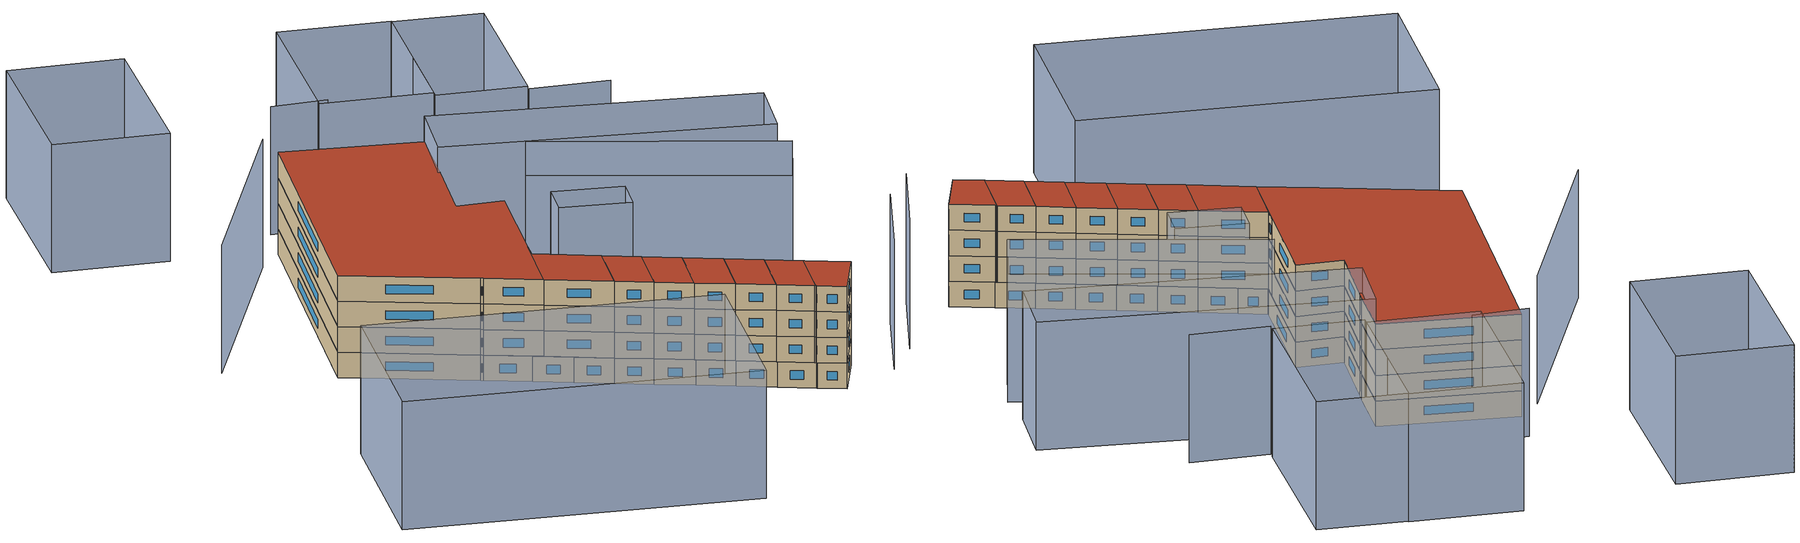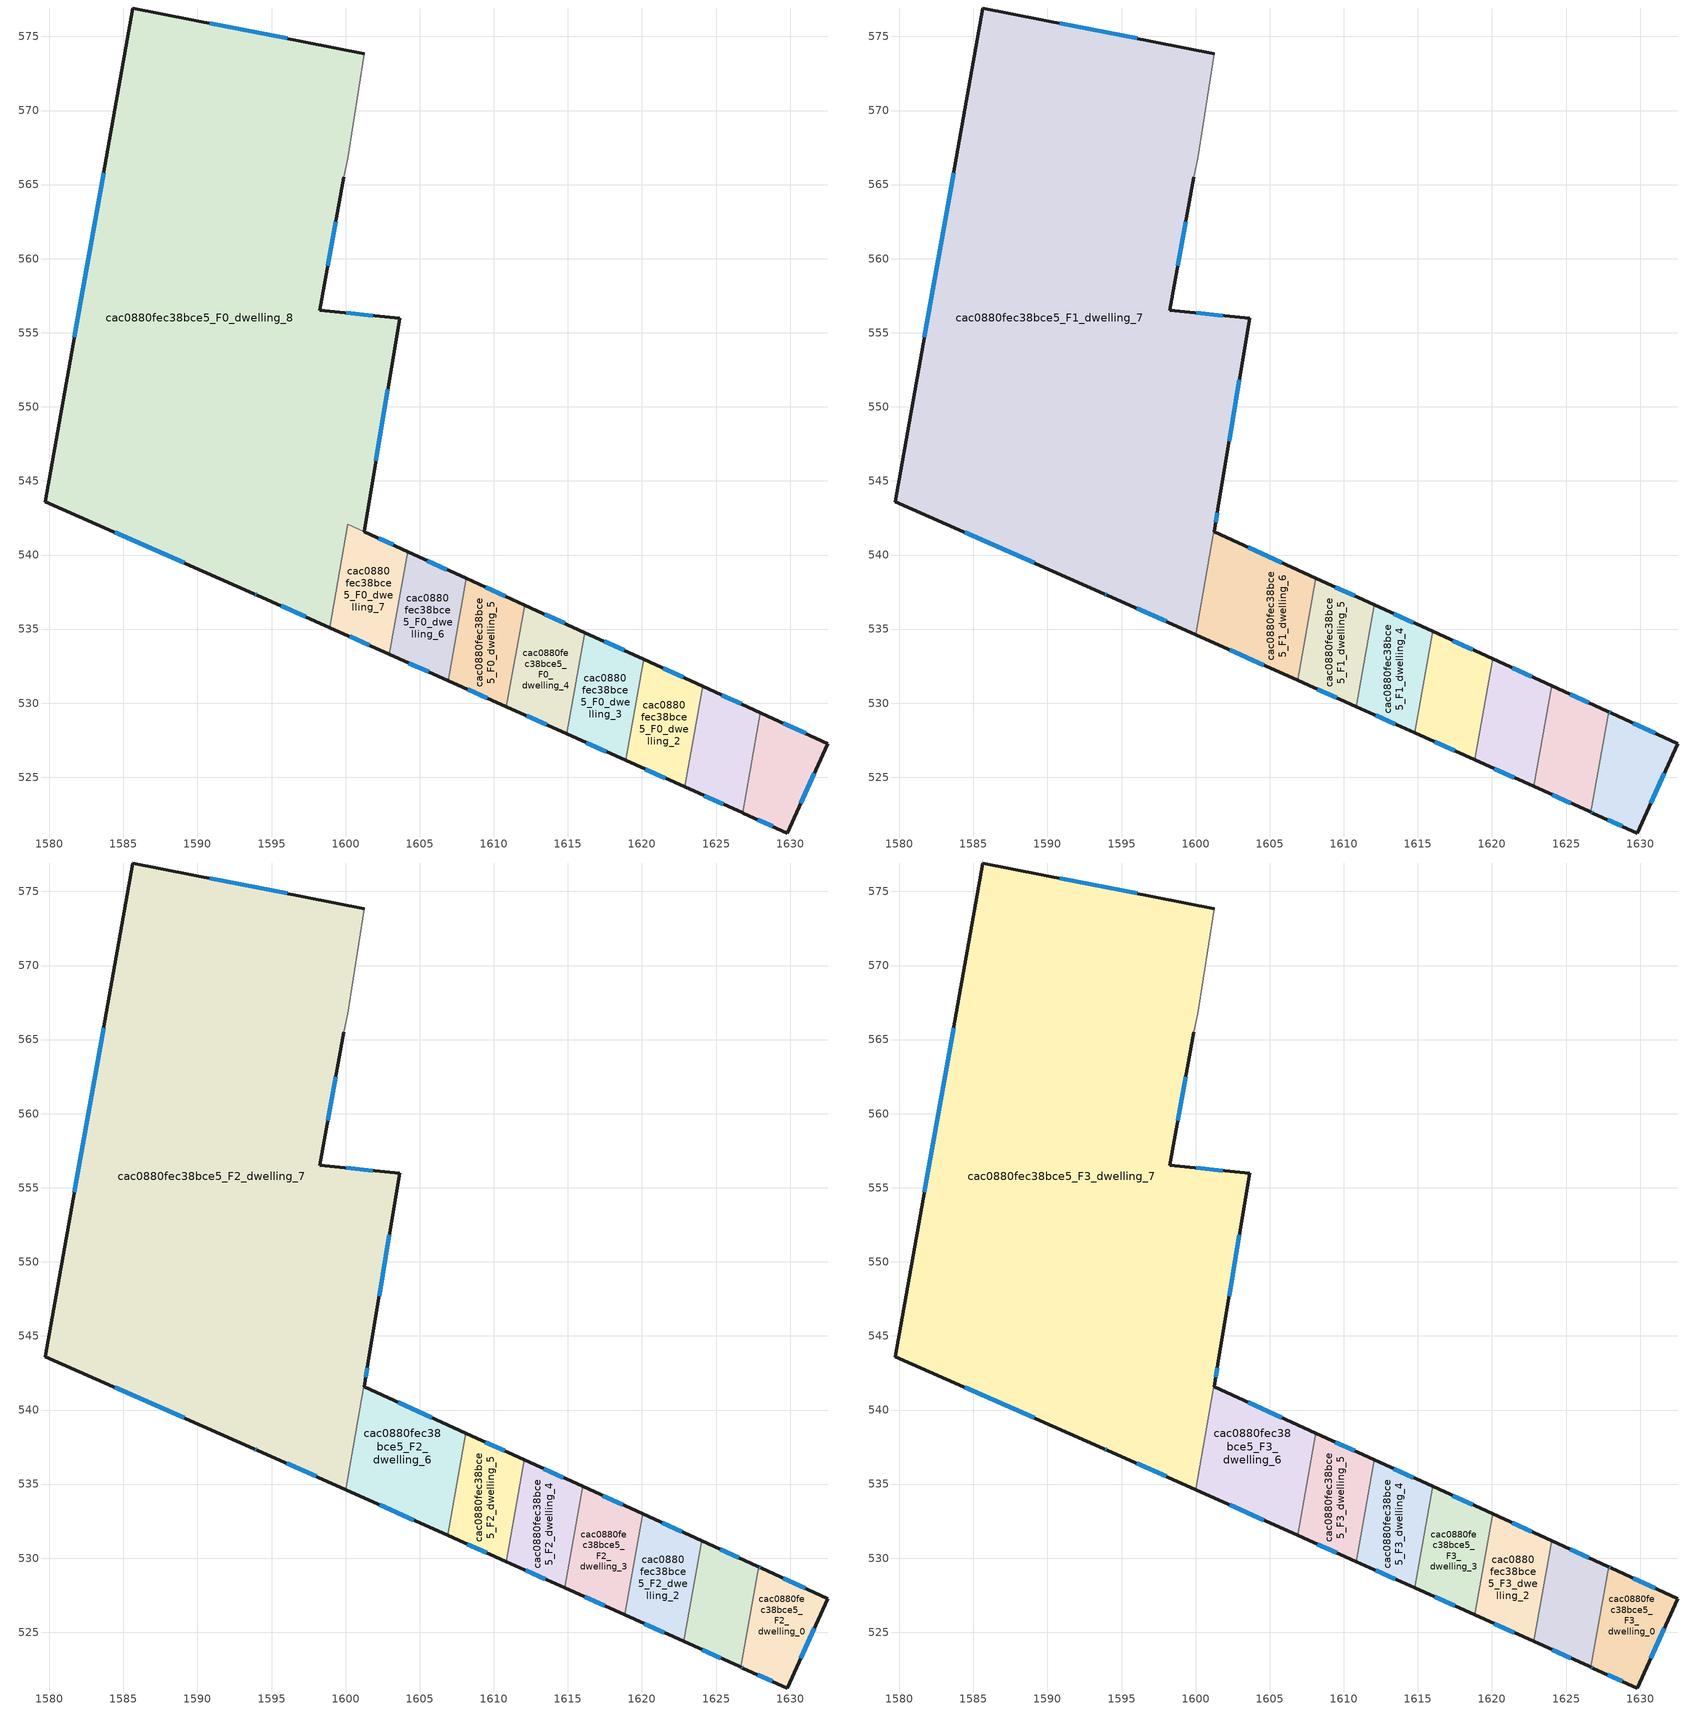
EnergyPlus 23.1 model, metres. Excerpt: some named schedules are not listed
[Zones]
cac0880fec38bce5_F0_dwelling_0
 floor ground (EU_floor_Construction): 1632.55,527.28 1629.8,521.24 1626.85,522.57 1626.8,522.59 1628,529.36 1628.05,529.33 z0
 wall outside (EU_wall_Construction): 1626.8,522.59 1626.85,522.57 1629.8,521.24 1632.55,527.28 1628.05,529.33 1628,529.36 z0:3
 wall to cac0880fec38bce5_F0_dwelling_1 (EU_wall_Construction): 1628,529.36 1626.8,522.59 z0:3
 window (EU_Window_Construction): 1631.05,527.96 1629.55,528.65 / 1630.72,523.25 1631.63,525.26 / 1627.83,522.13 1628.82,521.68 z1:2
cac0880fec38bce5_F0_dwelling_1
 floor ground (EU_floor_Construction): 1628,529.36 1626.8,522.59 1622.9,524.35 1624.1,531.14 z0
 wall outside (EU_wall_Construction): 1628,529.36 1624.1,531.14 / 1622.9,524.35 1626.8,522.59 z0:3
 wall to cac0880fec38bce5_F0_dwelling_2 (EU_wall_Construction): 1624.1,531.14 1622.9,524.35 z0:3
 window (EU_Window_Construction): 1626.7,529.95 1625.4,530.54 / 1624.2,523.77 1625.5,523.18 z1:2
cac0880fec38bce5_F0_dwelling_2
 floor ground (EU_floor_Construction): 1624.1,531.14 1622.9,524.35 1618.91,526.14 1620.11,532.96 z0
 wall outside (EU_wall_Construction): 1624.1,531.14 1620.11,532.96 / 1618.91,526.14 1622.9,524.35 z0:3
 wall to cac0880fec38bce5_F0_dwelling_3 (EU_wall_Construction): 1620.11,532.96 1618.91,526.14 z0:3
 window (EU_Window_Construction): 1622.77,531.74 1621.44,532.35 / 1620.24,525.55 1621.57,524.95 z1:2
cac0880fec38bce5_F0_dwelling_3
 floor ground (EU_floor_Construction): 1620.11,532.96 1618.91,526.14 1614.93,527.92 1616.15,534.77 z0
 wall outside (EU_wall_Construction): 1620.11,532.96 1616.15,534.77 / 1614.93,527.92 1618.91,526.14 z0:3
 wall to cac0880fec38bce5_F0_dwelling_4 (EU_wall_Construction): 1616.15,534.77 1614.93,527.92 z0:3
 window (EU_Window_Construction): 1618.79,533.56 1617.47,534.16 / 1616.26,527.33 1617.58,526.74 z1:2
cac0880fec38bce5_F0_dwelling_4
 floor ground (EU_floor_Construction): 1616.15,534.77 1614.93,527.92 1610.86,529.75 1612.08,536.62 z0
 wall outside (EU_wall_Construction): 1616.15,534.77 1612.08,536.62 / 1610.86,529.75 1614.93,527.92 z0:3
 wall to cac0880fec38bce5_F0_dwelling_5 (EU_wall_Construction): 1612.08,536.62 1610.86,529.75 z0:3
 window (EU_Window_Construction): 1614.79,535.39 1613.44,536.01 / 1612.22,529.14 1613.58,528.53 z1:2
cac0880fec38bce5_F0_dwelling_5
 floor ground (EU_floor_Construction): 1612.08,536.62 1610.86,529.75 1606.93,531.51 1608.16,538.42 z0
 wall outside (EU_wall_Construction): 1612.08,536.62 1608.16,538.42 / 1606.93,531.51 1610.86,529.75 z0:3
 wall to cac0880fec38bce5_F0_dwelling_6 (EU_wall_Construction): 1608.16,538.42 1606.93,531.51 z0:3
 window (EU_Window_Construction): 1610.77,537.22 1609.46,537.82 / 1608.24,530.93 1609.55,530.34 z1:2
cac0880fec38bce5_F0_dwelling_6
 floor ground (EU_floor_Construction): 1608.16,538.42 1606.93,531.51 1602.95,533.3 1604.18,540.23 z0
 wall outside (EU_wall_Construction): 1608.16,538.42 1604.18,540.23 / 1602.95,533.3 1606.93,531.51 z0:3
 wall to cac0880fec38bce5_F0_dwelling_7 (EU_wall_Construction): 1604.18,540.23 1602.95,533.3 z0:3
 window (EU_Window_Construction): 1606.83,539.02 1605.51,539.63 / 1604.28,532.71 1605.61,532.11 z1:2
cac0880fec38bce5_F0_dwelling_7
 floor ground (EU_floor_Construction): 1604.18,540.23 1602.95,533.3 1598.93,535.11 1600.16,542.06 z0
 wall outside (EU_wall_Construction): 1598.93,535.11 1602.95,533.3 / 1604.18,540.23 1601.25,541.57 z0:3
 wall to cac0880fec38bce5_F0_dwelling_8 (EU_wall_Construction): 1600.16,542.06 1598.93,535.11 / 1601.25,541.57 1600.16,542.07 z0:3
 window (EU_Window_Construction): 1600.27,534.51 1601.61,533.9 / 1603.2,540.68 1602.23,541.12 z1:2
cac0880fec38bce5_F0_dwelling_8
 floor ground (EU_floor_Construction): 1601.27,573.84 1600.13,566.75 1599.89,565.5 1598.26,556.52 1603.64,555.98 1601.25,541.57 1600.16,542.07 1598.93,535.11 1594.04,537.3 1593.81,537.4 1579.72,543.6 1585.63,576.92 z0
 wall outside (EU_wall_Construction): 1601.27,573.84 1585.63,576.92 1579.72,543.6 1593.81,537.4 1594.04,537.3 1598.93,535.11 / 1601.25,541.57 1603.64,555.98 1598.26,556.52 1599.89,565.5 z0:3
 wall adiabatic (EU_wall_Construction): 1599.89,565.5 1600.13,566.75 1601.27,573.84 z0:3
 window (EU_Window_Construction): 1595.67,536.57 1597.3,535.84 / 1593.89,537.36 1593.96,537.33 / 1584.42,541.53 1589.11,539.46 / 1583.66,565.81 1581.69,554.7 / 1596.06,574.86 1590.84,575.89 / 1598.8,559.51 1599.35,562.51 / 1601.85,556.16 1600.05,556.34 / 1602.05,546.37 1602.84,551.18 z1:2
cac0880fec38bce5_F1_dwelling_0
 floor to cac0880fec38bce5_F0_dwelling_0 (EU_floor_Construction): 1632.55,527.28 1629.8,521.24 1626.85,522.57 1626.8,522.59 1628,529.35 1628.01,529.35 1628.05,529.33 z3
 floor to cac0880fec38bce5_F0_dwelling_1 (EU_floor_Construction): 1627.98,529.36 1628,529.35 1626.8,522.59 1626.74,522.62 1626.68,522.65 1627.88,529.41 z3
 wall outside (EU_wall_Construction): 1626.68,522.65 1626.82,522.58 1629.8,521.24 1632.55,527.28 1628.02,529.35 1627.88,529.41 z3:6
 wall to cac0880fec38bce5_F1_dwelling_1 (EU_wall_Construction): 1627.88,529.41 1626.68,522.65 z3:6
 window (EU_Window_Construction): 1631.04,527.97 1629.53,528.66 / 1630.72,523.25 1631.63,525.26 / 1627.81,522.14 1628.81,521.69 / 1626.72,522.63 1626.77,522.61 / 1627.97,529.37 1627.92,529.39 z4:5
cac0880fec38bce5_F1_dwelling_1
 floor to cac0880fec38bce5_F0_dwelling_1 (EU_floor_Construction): 1627.88,529.41 1626.68,522.65 1626.63,522.67 1622.9,524.35 1624.1,531.14 z3
 floor to cac0880fec38bce5_F0_dwelling_2 (EU_floor_Construction): 1624.1,531.14 1622.9,524.35 1622.83,524.38 1624.02,531.17 z3
 wall outside (EU_wall_Construction): 1627.88,529.41 1627.78,529.46 1624.02,531.17 / 1622.82,524.39 1626.58,522.69 1626.68,522.65 z3:6
 wall to cac0880fec38bce5_F1_dwelling_2 (EU_wall_Construction): 1624.02,531.17 1622.82,524.39 z3:6
 window (EU_Window_Construction): 1626.53,530.03 1625.28,530.6 / 1624.07,523.82 1625.33,523.26 z4:5
cac0880fec38bce5_F1_dwelling_2
 floor to cac0880fec38bce5_F0_dwelling_2 (EU_floor_Construction): 1624.02,531.17 1622.82,524.39 1618.91,526.14 1620.11,532.96 z3
 floor to cac0880fec38bce5_F0_dwelling_3 (EU_floor_Construction): 1620.11,532.96 1618.91,526.14 1618.84,526.17 1620.05,532.99 z3
 wall outside (EU_wall_Construction): 1624.02,531.17 1620.05,532.99 / 1618.84,526.17 1622.82,524.39 z3:6
 wall to cac0880fec38bce5_F1_dwelling_3 (EU_wall_Construction): 1620.05,532.99 1618.84,526.17 z3:6
 window (EU_Window_Construction): 1622.7,531.78 1621.37,532.38 / 1620.17,525.58 1621.49,524.98 z4:5
cac0880fec38bce5_F1_dwelling_3
 floor to cac0880fec38bce5_F0_dwelling_3 (EU_floor_Construction): 1620.05,532.99 1618.84,526.17 1614.93,527.92 1616.15,534.77 z3
 floor to cac0880fec38bce5_F0_dwelling_4 (EU_floor_Construction): 1616.15,534.77 1614.93,527.92 1614.78,528 1615.99,534.84 z3
 wall outside (EU_wall_Construction): 1620.05,532.99 1615.99,534.84 / 1614.78,528 1618.84,526.17 z3:6
 wall to cac0880fec38bce5_F1_dwelling_4 (EU_wall_Construction): 1615.99,534.84 1614.78,528 z3:6
 window (EU_Window_Construction): 1618.7,533.6 1617.34,534.22 / 1616.13,527.39 1617.48,526.78 z4:5
cac0880fec38bce5_F1_dwelling_4
 floor to cac0880fec38bce5_F0_dwelling_4 (EU_floor_Construction): 1615.99,534.84 1614.78,528 1610.86,529.75 1612.08,536.62 z3
 floor to cac0880fec38bce5_F0_dwelling_5 (EU_floor_Construction): 1612.08,536.62 1610.86,529.75 1610.84,529.76 1612.06,536.63 z3
 wall outside (EU_wall_Construction): 1615.99,534.84 1612.06,536.63 / 1610.84,529.76 1614.78,528 z3:6
 wall to cac0880fec38bce5_F1_dwelling_5 (EU_wall_Construction): 1612.06,536.63 1610.84,529.76 z3:6
 window (EU_Window_Construction): 1614.68,535.44 1613.37,536.04 / 1612.15,529.17 1613.46,528.58 z4:5
cac0880fec38bce5_F1_dwelling_5
 floor to cac0880fec38bce5_F0_dwelling_5 (EU_floor_Construction): 1612.06,536.63 1610.84,529.76 1606.93,531.51 1608.16,538.42 z3
 floor to cac0880fec38bce5_F0_dwelling_6 (EU_floor_Construction): 1608.16,538.42 1606.93,531.51 1606.89,531.53 1608.11,538.43 z3
 wall outside (EU_wall_Construction): 1612.06,536.63 1608.11,538.43 / 1606.89,531.53 1610.84,529.76 z3:6
 wall to cac0880fec38bce5_F1_dwelling_6 (EU_wall_Construction): 1608.11,538.43 1606.89,531.53 z3:6
 window (EU_Window_Construction): 1610.74,537.23 1609.43,537.83 / 1608.21,530.94 1609.52,530.35 z4:5
cac0880fec38bce5_F1_dwelling_6
 floor to cac0880fec38bce5_F0_dwelling_6 (EU_floor_Construction): 1608.11,538.43 1606.89,531.53 1602.95,533.3 1604.18,540.23 z3
 floor to cac0880fec38bce5_F0_dwelling_7 (EU_floor_Construction): 1604.18,540.23 1602.95,533.3 1600,534.63 1601.23,541.58 z3
 floor to cac0880fec38bce5_F0_dwelling_8 (EU_floor_Construction): 1601.57,543.48 1601.25,541.57 1601.23,541.58 z3
 wall outside (EU_wall_Construction): 1601.57,543.51 1601.25,541.57 / 1608.11,538.43 1601.25,541.57 / 1600,534.63 1606.89,531.53 z3:6
 wall to cac0880fec38bce5_F1_dwelling_7 (EU_wall_Construction): 1601.57,543.51 1600,534.63 z3:6
 window (EU_Window_Construction): 1601.47,542.86 1601.36,542.22 / 1605.83,539.48 1603.54,540.52 / 1602.29,533.6 1604.59,532.56 z4:5
cac0880fec38bce5_F1_dwelling_7
 floor to cac0880fec38bce5_F0_dwelling_7 (EU_floor_Construction): 1601.23,541.58 1600,534.63 1598.93,535.11 1600.16,542.07 z3
 floor to cac0880fec38bce5_F0_dwelling_8 (EU_floor_Construction): 1601.27,573.84 1600.13,566.75 1599.89,565.5 1598.26,556.52 1603.64,555.98 1601.57,543.48 1601.23,541.58 1600.16,542.07 1598.93,535.11 1594.04,537.3 1593.81,537.4 1579.72,543.6 1585.63,576.92 z3
 wall outside (EU_wall_Construction): 1601.27,573.84 1585.63,576.92 1579.72,543.6 1593.81,537.4 1594.04,537.3 1600,534.63 / 1601.57,543.51 1603.64,555.98 1598.26,556.52 1599.89,565.5 z3:6
 wall adiabatic (EU_wall_Construction): 1599.89,565.5 1600.13,566.75 1601.27,573.84 z3:6
 window (EU_Window_Construction): 1593.89,537.36 1593.96,537.33 / 1584.42,541.53 1589.11,539.46 / 1583.66,565.81 1581.69,554.7 / 1596.06,574.86 1590.84,575.89 / 1598.8,559.51 1599.35,562.51 / 1601.85,556.16 1600.05,556.34 / 1602.26,547.67 1602.95,551.82 / 1596.03,536.41 1598.01,535.52 z4:5
cac0880fec38bce5_F2_dwelling_0
 floor to cac0880fec38bce5_F1_dwelling_0 (EU_floor_Construction): 1632.55,527.28 1629.8,521.24 1626.82,522.58 1626.68,522.65 1627.88,529.41 1628.02,529.35 z6
 wall outside (EU_wall_Construction): 1626.68,522.65 1626.82,522.58 1629.8,521.24 1632.55,527.28 1628.02,529.35 1627.88,529.41 z6:9
 wall to cac0880fec38bce5_F2_dwelling_1 (EU_wall_Construction): 1627.88,529.41 1626.68,522.65 z6:9
 window (EU_Window_Construction): 1631.04,527.97 1629.53,528.66 / 1630.72,523.25 1631.63,525.26 / 1627.81,522.14 1628.81,521.69 / 1626.72,522.63 1626.77,522.61 / 1627.97,529.37 1627.92,529.39 z7:8
cac0880fec38bce5_F2_dwelling_1
 floor to cac0880fec38bce5_F1_dwelling_1 (EU_floor_Construction): 1627.78,529.46 1627.88,529.41 1626.68,522.65 1626.58,522.69 1622.82,524.39 1624.02,531.17 z6
 wall outside (EU_wall_Construction): 1627.88,529.41 1627.78,529.46 1624.02,531.17 / 1622.82,524.39 1626.58,522.69 1626.68,522.65 z6:9
 wall to cac0880fec38bce5_F2_dwelling_2 (EU_wall_Construction): 1624.02,531.17 1622.82,524.39 z6:9
 window (EU_Window_Construction): 1626.53,530.03 1625.28,530.6 / 1624.07,523.82 1625.33,523.26 z7:8
cac0880fec38bce5_F2_dwelling_2
 floor to cac0880fec38bce5_F1_dwelling_2 (EU_floor_Construction): 1624.02,531.17 1622.82,524.39 1618.84,526.17 1620.05,532.99 z6
 wall outside (EU_wall_Construction): 1624.02,531.17 1620.05,532.99 / 1618.84,526.17 1622.82,524.39 z6:9
 wall to cac0880fec38bce5_F2_dwelling_3 (EU_wall_Construction): 1620.05,532.99 1618.84,526.17 z6:9
 window (EU_Window_Construction): 1622.7,531.78 1621.37,532.38 / 1620.17,525.58 1621.49,524.98 z7:8
cac0880fec38bce5_F2_dwelling_3
 floor to cac0880fec38bce5_F1_dwelling_3 (EU_floor_Construction): 1620.05,532.99 1618.84,526.17 1614.78,528 1615.99,534.84 z6
 wall outside (EU_wall_Construction): 1620.05,532.99 1615.99,534.84 / 1614.78,528 1618.84,526.17 z6:9
 wall to cac0880fec38bce5_F2_dwelling_4 (EU_wall_Construction): 1615.99,534.84 1614.78,528 z6:9
 window (EU_Window_Construction): 1618.7,533.6 1617.34,534.22 / 1616.13,527.39 1617.48,526.78 z7:8
cac0880fec38bce5_F2_dwelling_4
 floor to cac0880fec38bce5_F1_dwelling_4 (EU_floor_Construction): 1615.99,534.84 1614.78,528 1610.84,529.76 1612.06,536.63 z6
 wall outside (EU_wall_Construction): 1615.99,534.84 1612.06,536.63 / 1610.84,529.76 1614.78,528 z6:9
 wall to cac0880fec38bce5_F2_dwelling_5 (EU_wall_Construction): 1612.06,536.63 1610.84,529.76 z6:9
 window (EU_Window_Construction): 1614.68,535.44 1613.37,536.04 / 1612.15,529.17 1613.46,528.58 z7:8
cac0880fec38bce5_F2_dwelling_5
 floor to cac0880fec38bce5_F1_dwelling_5 (EU_floor_Construction): 1612.06,536.63 1610.84,529.76 1606.89,531.53 1608.11,538.43 z6
 wall outside (EU_wall_Construction): 1612.06,536.63 1608.11,538.43 / 1606.89,531.53 1610.84,529.76 z6:9
 wall to cac0880fec38bce5_F2_dwelling_6 (EU_wall_Construction): 1608.11,538.43 1606.89,531.53 z6:9
 window (EU_Window_Construction): 1610.74,537.23 1609.43,537.83 / 1608.21,530.94 1609.52,530.35 z7:8
cac0880fec38bce5_F2_dwelling_6
 floor to cac0880fec38bce5_F1_dwelling_6 (EU_floor_Construction): 1608.11,538.43 1606.89,531.53 1600,534.63 1601.57,543.51 1601.25,541.57 z6
 wall outside (EU_wall_Construction): 1608.11,538.43 1601.25,541.57 1601.57,543.51 / 1600,534.63 1606.89,531.53 z6:9
 wall to cac0880fec38bce5_F2_dwelling_7 (EU_wall_Construction): 1601.57,543.51 1600,534.63 z6:9
 window (EU_Window_Construction): 1601.36,542.22 1601.47,542.86 / 1605.83,539.48 1603.54,540.52 / 1602.29,533.6 1604.59,532.56 z7:8
cac0880fec38bce5_F2_dwelling_7
 floor to cac0880fec38bce5_F1_dwelling_7 (EU_floor_Construction): 1601.27,573.84 1600.13,566.75 1599.89,565.5 1598.26,556.52 1603.64,555.98 1601.57,543.51 1600,534.63 1594.04,537.3 1593.81,537.4 1579.72,543.6 1585.63,576.92 z6
 wall outside (EU_wall_Construction): 1601.27,573.84 1585.63,576.92 1579.72,543.6 1593.81,537.4 1594.04,537.3 1600,534.63 / 1601.57,543.51 1603.64,555.98 1598.26,556.52 1599.89,565.5 z6:9
 wall adiabatic (EU_wall_Construction): 1599.89,565.5 1600.13,566.75 1601.27,573.84 z6:9
 window (EU_Window_Construction): 1593.89,537.36 1593.96,537.33 / 1584.42,541.53 1589.11,539.46 / 1583.66,565.81 1581.69,554.7 / 1596.06,574.86 1590.84,575.89 / 1598.8,559.51 1599.35,562.51 / 1601.85,556.16 1600.05,556.34 / 1602.26,547.67 1602.95,551.82 / 1596.03,536.41 1598.01,535.52 z7:8
cac0880fec38bce5_F3_dwelling_0
 floor to cac0880fec38bce5_F2_dwelling_0 (EU_floor_Construction): 1632.55,527.28 1629.8,521.24 1626.82,522.58 1626.68,522.65 1627.88,529.41 1628.02,529.35 z9
 wall outside (EU_wall_Construction): 1626.68,522.65 1626.82,522.58 1629.8,521.24 1632.55,527.28 1628.02,529.35 1627.88,529.41 z9:12
 wall to cac0880fec38bce5_F3_dwelling_1 (EU_wall_Construction): 1627.88,529.41 1626.68,522.65 z9:12
 window (EU_Window_Construction): 1631.04,527.97 1629.53,528.66 / 1630.72,523.25 1631.63,525.26 / 1627.81,522.14 1628.81,521.69 / 1626.72,522.63 1626.77,522.61 / 1627.97,529.37 1627.92,529.39 z10:11
 roof outside (EU_roof_Construction): 1629.8,521.24 1632.55,527.28 1628.02,529.35 1627.88,529.41 1626.68,522.65 1626.82,522.58 z12
cac0880fec38bce5_F3_dwelling_1
 floor to cac0880fec38bce5_F2_dwelling_1 (EU_floor_Construction): 1627.78,529.46 1627.88,529.41 1626.68,522.65 1626.58,522.69 1622.82,524.39 1624.02,531.17 z9
 wall outside (EU_wall_Construction): 1627.88,529.41 1627.78,529.46 1624.02,531.17 / 1622.82,524.39 1626.58,522.69 1626.68,522.65 z9:12
 wall to cac0880fec38bce5_F3_dwelling_2 (EU_wall_Construction): 1624.02,531.17 1622.82,524.39 z9:12
 window (EU_Window_Construction): 1626.53,530.03 1625.28,530.6 / 1624.07,523.82 1625.33,523.26 z10:11
 roof outside (EU_roof_Construction): 1626.68,522.65 1627.88,529.41 1627.78,529.46 1624.02,531.17 1622.82,524.39 1626.58,522.69 z12
cac0880fec38bce5_F3_dwelling_2
 floor to cac0880fec38bce5_F2_dwelling_2 (EU_floor_Construction): 1624.02,531.17 1622.82,524.39 1618.84,526.17 1620.05,532.99 z9
 wall outside (EU_wall_Construction): 1624.02,531.17 1620.05,532.99 / 1618.84,526.17 1622.82,524.39 z9:12
 wall to cac0880fec38bce5_F3_dwelling_3 (EU_wall_Construction): 1620.05,532.99 1618.84,526.17 z9:12
 window (EU_Window_Construction): 1622.7,531.78 1621.37,532.38 / 1620.17,525.58 1621.49,524.98 z10:11
 roof outside (EU_roof_Construction): 1622.82,524.39 1624.02,531.17 1620.05,532.99 1618.84,526.17 z12
cac0880fec38bce5_F3_dwelling_3
 floor to cac0880fec38bce5_F2_dwelling_3 (EU_floor_Construction): 1620.05,532.99 1618.84,526.17 1614.78,528 1615.99,534.84 z9
 wall outside (EU_wall_Construction): 1620.05,532.99 1615.99,534.84 / 1614.78,528 1618.84,526.17 z9:12
 wall to cac0880fec38bce5_F3_dwelling_4 (EU_wall_Construction): 1615.99,534.84 1614.78,528 z9:12
 window (EU_Window_Construction): 1618.7,533.6 1617.34,534.22 / 1616.13,527.39 1617.48,526.78 z10:11
 roof outside (EU_roof_Construction): 1618.84,526.17 1620.05,532.99 1615.99,534.84 1614.78,528 z12
cac0880fec38bce5_F3_dwelling_4
 floor to cac0880fec38bce5_F2_dwelling_4 (EU_floor_Construction): 1615.99,534.84 1614.78,528 1610.84,529.76 1612.06,536.63 z9
 wall outside (EU_wall_Construction): 1615.99,534.84 1612.06,536.63 / 1610.84,529.76 1614.78,528 z9:12
 wall to cac0880fec38bce5_F3_dwelling_5 (EU_wall_Construction): 1612.06,536.63 1610.84,529.76 z9:12
 window (EU_Window_Construction): 1614.68,535.44 1613.37,536.04 / 1612.15,529.17 1613.46,528.58 z10:11
 roof outside (EU_roof_Construction): 1614.78,528 1615.99,534.84 1612.06,536.63 1610.84,529.76 z12
cac0880fec38bce5_F3_dwelling_5
 floor to cac0880fec38bce5_F2_dwelling_5 (EU_floor_Construction): 1612.06,536.63 1610.84,529.76 1606.89,531.53 1608.11,538.43 z9
 wall outside (EU_wall_Construction): 1612.06,536.63 1608.11,538.43 / 1606.89,531.53 1610.84,529.76 z9:12
 wall to cac0880fec38bce5_F3_dwelling_6 (EU_wall_Construction): 1608.11,538.43 1606.89,531.53 z9:12
 window (EU_Window_Construction): 1610.74,537.23 1609.43,537.83 / 1608.21,530.94 1609.52,530.35 z10:11
 roof outside (EU_roof_Construction): 1610.84,529.76 1612.06,536.63 1608.11,538.43 1606.89,531.53 z12
cac0880fec38bce5_F3_dwelling_6
 floor to cac0880fec38bce5_F2_dwelling_6 (EU_floor_Construction): 1608.11,538.43 1606.89,531.53 1600,534.63 1601.57,543.51 1601.25,541.57 z9
 wall outside (EU_wall_Construction): 1608.11,538.43 1601.25,541.57 1601.57,543.51 / 1600,534.63 1606.89,531.53 z9:12
 wall to cac0880fec38bce5_F3_dwelling_7 (EU_wall_Construction): 1601.57,543.51 1600,534.63 z9:12
 window (EU_Window_Construction): 1601.36,542.22 1601.47,542.86 / 1605.83,539.48 1603.54,540.52 / 1602.29,533.6 1604.59,532.56 z10:11
 roof outside (EU_roof_Construction): 1606.89,531.53 1608.11,538.43 1601.25,541.57 1601.57,543.51 1600,534.63 z12
cac0880fec38bce5_F3_dwelling_7
 floor to cac0880fec38bce5_F2_dwelling_7 (EU_floor_Construction): 1601.27,573.84 1600.13,566.75 1599.89,565.5 1598.26,556.52 1603.64,555.98 1601.57,543.51 1600,534.63 1594.04,537.3 1593.81,537.4 1579.72,543.6 1585.63,576.92 z9
 wall outside (EU_wall_Construction): 1601.27,573.84 1585.63,576.92 1579.72,543.6 1593.81,537.4 1594.04,537.3 1600,534.63 / 1601.57,543.51 1603.64,555.98 1598.26,556.52 1599.89,565.5 z9:12
 wall adiabatic (EU_wall_Construction): 1599.89,565.5 1600.13,566.75 1601.27,573.84 z9:12
 window (EU_Window_Construction): 1593.89,537.36 1593.96,537.33 / 1584.42,541.53 1589.11,539.46 / 1583.66,565.81 1581.69,554.7 / 1596.06,574.86 1590.84,575.89 / 1598.8,559.51 1599.35,562.51 / 1601.85,556.16 1600.05,556.34 / 1602.26,547.67 1602.95,551.82 / 1596.03,536.41 1598.01,535.52 z10:11
 roof outside (EU_roof_Construction): 1600,534.63 1601.57,543.51 1603.64,555.98 1598.26,556.52 1599.89,565.5 1600.13,566.75 1601.27,573.84 1585.63,576.92 1579.72,543.6 1593.81,537.4 1594.04,537.3 z12
shading: 1636.39,524.44 1640.5,536.35 / 1582.87,574.31 1568.49,549.22 / 1593.13,581.68 1586.77,582.14 / 1623.41,575.68 1614.43,576.74 / 1611.1,496.87 1571.54,502.96 / 1571.54,502.96 1574.73,523.64 / 1574.73,523.64 1614.29,517.54 / 1614.29,517.54 1611.1,496.87 / 1613.93,544.23 1605.93,545.66 / 1605.93,545.66 1606.71,550 / 1606.71,550 1614.71,548.57 / 1614.71,548.57 1613.93,544.23 / 1632.56,544.82 1605.73,554.94 / 1605.73,554.94 1608.99,563.61 / 1608.99,563.61 1635.83,553.48 / 1635.83,553.48 1632.56,544.82 / 1637.62,566.72 1636,558.43 / 1636,558.43 1599.65,565.55 / 1599.65,565.55 1601.27,573.84 / 1601.27,573.84 1637.62,566.72 / 1604.38,578.7 1607.04,598.8 / 1607.04,598.8 1617.16,597.46 / 1617.16,597.46 1614.5,577.37 / 1614.5,577.37 1604.38,578.7 / 1607.06,598.96 1604.47,579.36 / 1604.47,579.36 1591.92,581.02 / 1591.92,581.02 1594.51,600.62 / 1594.51,600.62 1607.06,598.96 / 1576.67,599.8 1574.1,579.34 / 1574.1,579.34 1561.13,580.96 / 1561.13,580.96 1563.69,601.43 / 1563.69,601.43 1576.67,599.8 z0:15
[Building]
EU S2 Campaign: North Axis=0; Terrain=City; Solar Distribution=FullExterior
[Site:Location]
Bologna: Latitude=44.5; Longitude=11.25; Time Zone=1; Elevation=37
[SizingPeriod:WeatherFileDays]
AnnualSizingPeriod: Begin Month=1; Begin Day of Month=1; End Month=12; End Day of Month=31; Day of Week for Start Day=Monday; Use Weather File Daylight Saving Period=No; Use Weather File Rain and Snow Indicators=No
[MATERIAL]
EU_InternalMass_Material: Roughness=MediumRough; Thickness=0.1; Conductivity=1; Density=1800; Specific Heat=900; Thermal Absorptance=0.9; Solar Absorptance=0.7; Visible Absorptance=0.7
[MATERIAL:NOMASS] Roughness=MediumRough; Thermal Absorptance=0.9; Solar Absorptance=0.7; Visible Absorptance=0.7
Name | Thermal Resistance
EU_wall_NoMass | 0.937881
EU_roof_NoMass | 0.548572
EU_floor_NoMass | 0.71348
[WINDOWMATERIAL:SIMPLEGLAZINGSYSTEM]
EU_Window_SimpleGlazing: UFactor=4.25633; Solar Heat Gain Coefficient=0.85; Visible Transmittance=0.85
[CONSTRUCTION]
EU_wall_Construction: EU_wall_NoMass
EU_roof_Construction: EU_roof_NoMass
EU_floor_Construction: EU_floor_NoMass
EU_Window_Construction: EU_Window_SimpleGlazing
EU_InternalMass_Construction: EU_InternalMass_Material
[ZONE] Type=1; Multiplier=1; Ceiling Height=autocalculate; Floor Area=autocalculate; Part of Total Floor Area=Yes
Name | Volume
cac0880fec38bce5_F0_dwelling_0 | 82.6216
cac0880fec38bce5_F1_dwelling_0; cac0880fec38bce5_F2_dwelling_0; cac0880fec38bce5_F3_dwelling_0 | 85.3879
cac0880fec38bce5_F0_dwelling_1 | 85.7029
cac0880fec38bce5_F1_dwelling_1; cac0880fec38bce5_F2_dwelling_1; cac0880fec38bce5_F3_dwelling_1 | 84.6599
cac0880fec38bce5_F0_dwelling_2 | 87.8877
cac0880fec38bce5_F1_dwelling_2; cac0880fec38bce5_F2_dwelling_2; cac0880fec38bce5_F3_dwelling_2 | 87.6313
cac0880fec38bce5_F0_dwelling_3 | 87.8459
cac0880fec38bce5_F1_dwelling_3; cac0880fec38bce5_F2_dwelling_3; cac0880fec38bce5_F3_dwelling_3 | 89.8682
cac0880fec38bce5_F0_dwelling_4 | 90.5068
cac0880fec38bce5_F1_dwelling_4; cac0880fec38bce5_F2_dwelling_4; cac0880fec38bce5_F3_dwelling_4 | 87.4241
cac0880fec38bce5_F0_dwelling_5 | 87.6021
cac0880fec38bce5_F1_dwelling_5; cac0880fec38bce5_F2_dwelling_5; cac0880fec38bce5_F3_dwelling_5 | 88.1243
cac0880fec38bce5_F0_dwelling_6 | 89.1599
cac0880fec38bce5_F1_dwelling_6; cac0880fec38bce5_F2_dwelling_6; cac0880fec38bce5_F3_dwelling_6 | 154.662
cac0880fec38bce5_F0_dwelling_7 | 90.5098
cac0880fec38bce5_F1_dwelling_7; cac0880fec38bce5_F2_dwelling_7; cac0880fec38bce5_F3_dwelling_7 | 2053.08
cac0880fec38bce5_F0_dwelling_8 | 2028.99
[INTERNALMASS] Construction=EU_InternalMass_Construction
Name | Zone or ZoneList | Surface Area
cac0880fec38bce5_F0_dwelling_0_EU_InternalMass | cac0880fec38bce5_F0_dwelling_0 | 27.5401
cac0880fec38bce5_F0_dwelling_1_EU_InternalMass | cac0880fec38bce5_F0_dwelling_1 | 28.5648
cac0880fec38bce5_F0_dwelling_2_EU_InternalMass | cac0880fec38bce5_F0_dwelling_2 | 29.2955
cac0880fec38bce5_F0_dwelling_3_EU_InternalMass | cac0880fec38bce5_F0_dwelling_3 | 29.2822
cac0880fec38bce5_F0_dwelling_4_EU_InternalMass | cac0880fec38bce5_F0_dwelling_4 | 30.1687
cac0880fec38bce5_F0_dwelling_5_EU_InternalMass | cac0880fec38bce5_F0_dwelling_5 | 29.2004
cac0880fec38bce5_F0_dwelling_6_EU_InternalMass | cac0880fec38bce5_F0_dwelling_6 | 29.7203
cac0880fec38bce5_F0_dwelling_7_EU_InternalMass | cac0880fec38bce5_F0_dwelling_7 | 30.1814
cac0880fec38bce5_F0_dwelling_8_EU_InternalMass | cac0880fec38bce5_F0_dwelling_8 | 676.329
cac0880fec38bce5_F1_dwelling_0_EU_InternalMass | cac0880fec38bce5_F1_dwelling_0 | 28.4625
cac0880fec38bce5_F1_dwelling_1_EU_InternalMass | cac0880fec38bce5_F1_dwelling_1 | 28.218
cac0880fec38bce5_F1_dwelling_2_EU_InternalMass | cac0880fec38bce5_F1_dwelling_2 | 29.2104
cac0880fec38bce5_F1_dwelling_3_EU_InternalMass | cac0880fec38bce5_F1_dwelling_3 | 29.9559
cac0880fec38bce5_F1_dwelling_4_EU_InternalMass | cac0880fec38bce5_F1_dwelling_4 | 29.1413
cac0880fec38bce5_F1_dwelling_5_EU_InternalMass | cac0880fec38bce5_F1_dwelling_5 | 29.3748
cac0880fec38bce5_F1_dwelling_6_EU_InternalMass | cac0880fec38bce5_F1_dwelling_6 | 51.5623
cac0880fec38bce5_F1_dwelling_7_EU_InternalMass | cac0880fec38bce5_F1_dwelling_7 | 684.354
cac0880fec38bce5_F2_dwelling_0_EU_InternalMass | cac0880fec38bce5_F2_dwelling_0 | 28.4625
cac0880fec38bce5_F2_dwelling_1_EU_InternalMass | cac0880fec38bce5_F2_dwelling_1 | 28.218
cac0880fec38bce5_F2_dwelling_2_EU_InternalMass | cac0880fec38bce5_F2_dwelling_2 | 29.2104
cac0880fec38bce5_F2_dwelling_3_EU_InternalMass | cac0880fec38bce5_F2_dwelling_3 | 29.9559
cac0880fec38bce5_F2_dwelling_4_EU_InternalMass | cac0880fec38bce5_F2_dwelling_4 | 29.1413
cac0880fec38bce5_F2_dwelling_5_EU_InternalMass | cac0880fec38bce5_F2_dwelling_5 | 29.3748
cac0880fec38bce5_F2_dwelling_6_EU_InternalMass | cac0880fec38bce5_F2_dwelling_6 | 51.5623
cac0880fec38bce5_F2_dwelling_7_EU_InternalMass | cac0880fec38bce5_F2_dwelling_7 | 684.354
cac0880fec38bce5_F3_dwelling_0_EU_InternalMass | cac0880fec38bce5_F3_dwelling_0 | 28.4625
cac0880fec38bce5_F3_dwelling_1_EU_InternalMass | cac0880fec38bce5_F3_dwelling_1 | 28.218
cac0880fec38bce5_F3_dwelling_2_EU_InternalMass | cac0880fec38bce5_F3_dwelling_2 | 29.2104
cac0880fec38bce5_F3_dwelling_3_EU_InternalMass | cac0880fec38bce5_F3_dwelling_3 | 29.9559
cac0880fec38bce5_F3_dwelling_4_EU_InternalMass | cac0880fec38bce5_F3_dwelling_4 | 29.1413
cac0880fec38bce5_F3_dwelling_5_EU_InternalMass | cac0880fec38bce5_F3_dwelling_5 | 29.3748
cac0880fec38bce5_F3_dwelling_6_EU_InternalMass | cac0880fec38bce5_F3_dwelling_6 | 51.5623
cac0880fec38bce5_F3_dwelling_7_EU_InternalMass | cac0880fec38bce5_F3_dwelling_7 | 684.354
[OTHEREQUIPMENT] Fuel Type=Electricity; Design Level Calculation Method=Watts/Area; Power per Zone Floor Area=1; Fraction Latent=0; Fraction Radiant=0; Fraction Lost=0; Carbon Dioxide Generation Rate=0; EndUse Subcategory=EU_Step8_InternalGains
Name | Zone or ZoneList or Space or SpaceList | Schedule
EU_Step8_InternalGain_cac0880fec38bce5_F0_dwelling_0_f000 | cac0880fec38bce5_F0_dwelling_0 | EU_Step8_GainSchedule_cac0880fec38bce5_F0_dwelling_0_f000
EU_Step8_InternalGain_cac0880fec38bce5_F0_dwelling_1_f000 | cac0880fec38bce5_F0_dwelling_1 | EU_Step8_GainSchedule_cac0880fec38bce5_F0_dwelling_1_f000
EU_Step8_InternalGain_cac0880fec38bce5_F0_dwelling_2_f000 | cac0880fec38bce5_F0_dwelling_2 | EU_Step8_GainSchedule_cac0880fec38bce5_F0_dwelling_2_f000
EU_Step8_InternalGain_cac0880fec38bce5_F0_dwelling_3_f000 | cac0880fec38bce5_F0_dwelling_3 | EU_Step8_GainSchedule_cac0880fec38bce5_F0_dwelling_3_f000
EU_Step8_InternalGain_cac0880fec38bce5_F0_dwelling_4_f000 | cac0880fec38bce5_F0_dwelling_4 | EU_Step8_GainSchedule_cac0880fec38bce5_F0_dwelling_4_f000
EU_Step8_InternalGain_cac0880fec38bce5_F0_dwelling_5_f000 | cac0880fec38bce5_F0_dwelling_5 | EU_Step8_GainSchedule_cac0880fec38bce5_F0_dwelling_5_f000
EU_Step8_InternalGain_cac0880fec38bce5_F0_dwelling_6_f000 | cac0880fec38bce5_F0_dwelling_6 | EU_Step8_GainSchedule_cac0880fec38bce5_F0_dwelling_6_f000
EU_Step8_InternalGain_cac0880fec38bce5_F0_dwelling_7_f000 | cac0880fec38bce5_F0_dwelling_7 | EU_Step8_GainSchedule_cac0880fec38bce5_F0_dwelling_7_f000
EU_Step8_InternalGain_cac0880fec38bce5_F0_dwelling_8_f000 | cac0880fec38bce5_F0_dwelling_8 | EU_Step8_GainSchedule_cac0880fec38bce5_F0_dwelling_8_f000
EU_Step8_InternalGain_cac0880fec38bce5_F1_dwelling_0_f000 | cac0880fec38bce5_F1_dwelling_0 | EU_Step8_GainSchedule_cac0880fec38bce5_F1_dwelling_0_f000
EU_Step8_InternalGain_cac0880fec38bce5_F1_dwelling_1_f000 | cac0880fec38bce5_F1_dwelling_1 | EU_Step8_GainSchedule_cac0880fec38bce5_F1_dwelling_1_f000
EU_Step8_InternalGain_cac0880fec38bce5_F1_dwelling_2_f000 | cac0880fec38bce5_F1_dwelling_2 | EU_Step8_GainSchedule_cac0880fec38bce5_F1_dwelling_2_f000
EU_Step8_InternalGain_cac0880fec38bce5_F1_dwelling_3_f000 | cac0880fec38bce5_F1_dwelling_3 | EU_Step8_GainSchedule_cac0880fec38bce5_F1_dwelling_3_f000
EU_Step8_InternalGain_cac0880fec38bce5_F1_dwelling_4_f000 | cac0880fec38bce5_F1_dwelling_4 | EU_Step8_GainSchedule_cac0880fec38bce5_F1_dwelling_4_f000
EU_Step8_InternalGain_cac0880fec38bce5_F1_dwelling_5_f000 | cac0880fec38bce5_F1_dwelling_5 | EU_Step8_GainSchedule_cac0880fec38bce5_F1_dwelling_5_f000
EU_Step8_InternalGain_cac0880fec38bce5_F1_dwelling_6_f000 | cac0880fec38bce5_F1_dwelling_6 | EU_Step8_GainSchedule_cac0880fec38bce5_F1_dwelling_6_f000
EU_Step8_InternalGain_cac0880fec38bce5_F1_dwelling_7_f000 | cac0880fec38bce5_F1_dwelling_7 | EU_Step8_GainSchedule_cac0880fec38bce5_F1_dwelling_7_f000
EU_Step8_InternalGain_cac0880fec38bce5_F2_dwelling_0_f000 | cac0880fec38bce5_F2_dwelling_0 | EU_Step8_GainSchedule_cac0880fec38bce5_F2_dwelling_0_f000
EU_Step8_InternalGain_cac0880fec38bce5_F2_dwelling_1_f000 | cac0880fec38bce5_F2_dwelling_1 | EU_Step8_GainSchedule_cac0880fec38bce5_F2_dwelling_1_f000
EU_Step8_InternalGain_cac0880fec38bce5_F2_dwelling_2_f000 | cac0880fec38bce5_F2_dwelling_2 | EU_Step8_GainSchedule_cac0880fec38bce5_F2_dwelling_2_f000
EU_Step8_InternalGain_cac0880fec38bce5_F2_dwelling_3_f000 | cac0880fec38bce5_F2_dwelling_3 | EU_Step8_GainSchedule_cac0880fec38bce5_F2_dwelling_3_f000
EU_Step8_InternalGain_cac0880fec38bce5_F2_dwelling_4_f000 | cac0880fec38bce5_F2_dwelling_4 | EU_Step8_GainSchedule_cac0880fec38bce5_F2_dwelling_4_f000
EU_Step8_InternalGain_cac0880fec38bce5_F2_dwelling_5_f000 | cac0880fec38bce5_F2_dwelling_5 | EU_Step8_GainSchedule_cac0880fec38bce5_F2_dwelling_5_f000
EU_Step8_InternalGain_cac0880fec38bce5_F2_dwelling_6_f000 | cac0880fec38bce5_F2_dwelling_6 | EU_Step8_GainSchedule_cac0880fec38bce5_F2_dwelling_6_f000
EU_Step8_InternalGain_cac0880fec38bce5_F2_dwelling_7_f000 | cac0880fec38bce5_F2_dwelling_7 | EU_Step8_GainSchedule_cac0880fec38bce5_F2_dwelling_7_f000
EU_Step8_InternalGain_cac0880fec38bce5_F3_dwelling_0_f000 | cac0880fec38bce5_F3_dwelling_0 | EU_Step8_GainSchedule_cac0880fec38bce5_F3_dwelling_0_f000
EU_Step8_InternalGain_cac0880fec38bce5_F3_dwelling_1_f000 | cac0880fec38bce5_F3_dwelling_1 | EU_Step8_GainSchedule_cac0880fec38bce5_F3_dwelling_1_f000
EU_Step8_InternalGain_cac0880fec38bce5_F3_dwelling_2_f000 | cac0880fec38bce5_F3_dwelling_2 | EU_Step8_GainSchedule_cac0880fec38bce5_F3_dwelling_2_f000
EU_Step8_InternalGain_cac0880fec38bce5_F3_dwelling_3_f000 | cac0880fec38bce5_F3_dwelling_3 | EU_Step8_GainSchedule_cac0880fec38bce5_F3_dwelling_3_f000
EU_Step8_InternalGain_cac0880fec38bce5_F3_dwelling_4_f000 | cac0880fec38bce5_F3_dwelling_4 | EU_Step8_GainSchedule_cac0880fec38bce5_F3_dwelling_4_f000
EU_Step8_InternalGain_cac0880fec38bce5_F3_dwelling_5_f000 | cac0880fec38bce5_F3_dwelling_5 | EU_Step8_GainSchedule_cac0880fec38bce5_F3_dwelling_5_f000
EU_Step8_InternalGain_cac0880fec38bce5_F3_dwelling_6_f000 | cac0880fec38bce5_F3_dwelling_6 | EU_Step8_GainSchedule_cac0880fec38bce5_F3_dwelling_6_f000
EU_Step8_InternalGain_cac0880fec38bce5_F3_dwelling_7_f000 | cac0880fec38bce5_F3_dwelling_7 | EU_Step8_GainSchedule_cac0880fec38bce5_F3_dwelling_7_f000
[ZONEVENTILATION:DESIGNFLOWRATE] Schedule=EU_AlwaysOn; Design Flow Rate Calculation Method=AirChanges/Hour; Air Changes per Hour=0.687892; Ventilation Type=Natural; Fan Pressure Rise=0; Fan Total Efficiency=1; Constant Term Coefficient=1; Temperature Term Coefficient=0; Velocity Term Coefficient=0; Velocity Squared Term Coefficient=0; Minimum Indoor Temperature=-100; Maximum Indoor Temperature=100; Delta Temperature=-100; Minimum Outdoor Temperature=-100; Maximum Outdoor Temperature=100; Maximum Wind Speed=40
Name | Zone or ZoneList or Space or SpaceList
EU_ConstantAir_cac0880fec38bce5_F0_dwelling_0 | cac0880fec38bce5_F0_dwelling_0
EU_ConstantAir_cac0880fec38bce5_F0_dwelling_1 | cac0880fec38bce5_F0_dwelling_1
EU_ConstantAir_cac0880fec38bce5_F0_dwelling_2 | cac0880fec38bce5_F0_dwelling_2
EU_ConstantAir_cac0880fec38bce5_F0_dwelling_3 | cac0880fec38bce5_F0_dwelling_3
EU_ConstantAir_cac0880fec38bce5_F0_dwelling_4 | cac0880fec38bce5_F0_dwelling_4
EU_ConstantAir_cac0880fec38bce5_F0_dwelling_5 | cac0880fec38bce5_F0_dwelling_5
EU_ConstantAir_cac0880fec38bce5_F0_dwelling_6 | cac0880fec38bce5_F0_dwelling_6
EU_ConstantAir_cac0880fec38bce5_F0_dwelling_7 | cac0880fec38bce5_F0_dwelling_7
EU_ConstantAir_cac0880fec38bce5_F0_dwelling_8 | cac0880fec38bce5_F0_dwelling_8
EU_ConstantAir_cac0880fec38bce5_F1_dwelling_0 | cac0880fec38bce5_F1_dwelling_0
EU_ConstantAir_cac0880fec38bce5_F1_dwelling_1 | cac0880fec38bce5_F1_dwelling_1
EU_ConstantAir_cac0880fec38bce5_F1_dwelling_2 | cac0880fec38bce5_F1_dwelling_2
EU_ConstantAir_cac0880fec38bce5_F1_dwelling_3 | cac0880fec38bce5_F1_dwelling_3
EU_ConstantAir_cac0880fec38bce5_F1_dwelling_4 | cac0880fec38bce5_F1_dwelling_4
EU_ConstantAir_cac0880fec38bce5_F1_dwelling_5 | cac0880fec38bce5_F1_dwelling_5
EU_ConstantAir_cac0880fec38bce5_F1_dwelling_6 | cac0880fec38bce5_F1_dwelling_6
EU_ConstantAir_cac0880fec38bce5_F1_dwelling_7 | cac0880fec38bce5_F1_dwelling_7
EU_ConstantAir_cac0880fec38bce5_F2_dwelling_0 | cac0880fec38bce5_F2_dwelling_0
EU_ConstantAir_cac0880fec38bce5_F2_dwelling_1 | cac0880fec38bce5_F2_dwelling_1
EU_ConstantAir_cac0880fec38bce5_F2_dwelling_2 | cac0880fec38bce5_F2_dwelling_2
EU_ConstantAir_cac0880fec38bce5_F2_dwelling_3 | cac0880fec38bce5_F2_dwelling_3
EU_ConstantAir_cac0880fec38bce5_F2_dwelling_4 | cac0880fec38bce5_F2_dwelling_4
EU_ConstantAir_cac0880fec38bce5_F2_dwelling_5 | cac0880fec38bce5_F2_dwelling_5
EU_ConstantAir_cac0880fec38bce5_F2_dwelling_6 | cac0880fec38bce5_F2_dwelling_6
EU_ConstantAir_cac0880fec38bce5_F2_dwelling_7 | cac0880fec38bce5_F2_dwelling_7
EU_ConstantAir_cac0880fec38bce5_F3_dwelling_0 | cac0880fec38bce5_F3_dwelling_0
EU_ConstantAir_cac0880fec38bce5_F3_dwelling_1 | cac0880fec38bce5_F3_dwelling_1
EU_ConstantAir_cac0880fec38bce5_F3_dwelling_2 | cac0880fec38bce5_F3_dwelling_2
EU_ConstantAir_cac0880fec38bce5_F3_dwelling_3 | cac0880fec38bce5_F3_dwelling_3
EU_ConstantAir_cac0880fec38bce5_F3_dwelling_4 | cac0880fec38bce5_F3_dwelling_4
EU_ConstantAir_cac0880fec38bce5_F3_dwelling_5 | cac0880fec38bce5_F3_dwelling_5
EU_ConstantAir_cac0880fec38bce5_F3_dwelling_6 | cac0880fec38bce5_F3_dwelling_6
EU_ConstantAir_cac0880fec38bce5_F3_dwelling_7 | cac0880fec38bce5_F3_dwelling_7
[HVACTEMPLATE:ZONE:IDEALLOADSAIRSYSTEM] System Availability Schedule=EU_AlwaysOn; Maximum Heating Supply Air Temperature=50; Minimum Cooling Supply Air Temperature=13; Maximum Heating Supply Air Humidity Ratio=0.0156; Minimum Cooling Supply Air Humidity Ratio=0.0077; Heating Limit=NoLimit; Cooling Limit=NoLimit; Heating Availability Schedule=EU_AlwaysOn; Cooling Availability Schedule=EU_CoolingOff; Dehumidification Control Type=ConstantSensibleHeatRatio; Cooling Sensible Heat Ratio=0.7; Dehumidification Setpoint=60; Humidification Control Type=None; Humidification Setpoint=30; Outdoor Air Method=None; Outdoor Air Flow Rate per Person=0.00944; Outdoor Air Flow Rate per Zone Floor Area=0; Outdoor Air Flow Rate per Zone=0; Demand Controlled Ventilation Type=None; Outdoor Air Economizer Type=NoEconomizer; Heat Recovery Type=None; Sensible Heat Recovery Effectiveness=0.7; Latent Heat Recovery Effectiveness=0.65
Name | Template Thermostat
cac0880fec38bce5_F0_dwelling_0 | EU_HeatOnly_cac0880fec38bce5_F0_dwelling_0
cac0880fec38bce5_F0_dwelling_1 | EU_HeatOnly_cac0880fec38bce5_F0_dwelling_1
cac0880fec38bce5_F0_dwelling_2 | EU_HeatOnly_cac0880fec38bce5_F0_dwelling_2
cac0880fec38bce5_F0_dwelling_3 | EU_HeatOnly_cac0880fec38bce5_F0_dwelling_3
cac0880fec38bce5_F0_dwelling_4 | EU_HeatOnly_cac0880fec38bce5_F0_dwelling_4
cac0880fec38bce5_F0_dwelling_5 | EU_HeatOnly_cac0880fec38bce5_F0_dwelling_5
cac0880fec38bce5_F0_dwelling_6 | EU_HeatOnly_cac0880fec38bce5_F0_dwelling_6
cac0880fec38bce5_F0_dwelling_7 | EU_HeatOnly_cac0880fec38bce5_F0_dwelling_7
cac0880fec38bce5_F0_dwelling_8 | EU_HeatOnly_cac0880fec38bce5_F0_dwelling_8
cac0880fec38bce5_F1_dwelling_0 | EU_HeatOnly_cac0880fec38bce5_F1_dwelling_0
cac0880fec38bce5_F1_dwelling_1 | EU_HeatOnly_cac0880fec38bce5_F1_dwelling_1
cac0880fec38bce5_F1_dwelling_2 | EU_HeatOnly_cac0880fec38bce5_F1_dwelling_2
cac0880fec38bce5_F1_dwelling_3 | EU_HeatOnly_cac0880fec38bce5_F1_dwelling_3
cac0880fec38bce5_F1_dwelling_4 | EU_HeatOnly_cac0880fec38bce5_F1_dwelling_4
cac0880fec38bce5_F1_dwelling_5 | EU_HeatOnly_cac0880fec38bce5_F1_dwelling_5
cac0880fec38bce5_F1_dwelling_6 | EU_HeatOnly_cac0880fec38bce5_F1_dwelling_6
cac0880fec38bce5_F1_dwelling_7 | EU_HeatOnly_cac0880fec38bce5_F1_dwelling_7
cac0880fec38bce5_F2_dwelling_0 | EU_HeatOnly_cac0880fec38bce5_F2_dwelling_0
cac0880fec38bce5_F2_dwelling_1 | EU_HeatOnly_cac0880fec38bce5_F2_dwelling_1
cac0880fec38bce5_F2_dwelling_2 | EU_HeatOnly_cac0880fec38bce5_F2_dwelling_2
cac0880fec38bce5_F2_dwelling_3 | EU_HeatOnly_cac0880fec38bce5_F2_dwelling_3
cac0880fec38bce5_F2_dwelling_4 | EU_HeatOnly_cac0880fec38bce5_F2_dwelling_4
cac0880fec38bce5_F2_dwelling_5 | EU_HeatOnly_cac0880fec38bce5_F2_dwelling_5
cac0880fec38bce5_F2_dwelling_6 | EU_HeatOnly_cac0880fec38bce5_F2_dwelling_6
cac0880fec38bce5_F2_dwelling_7 | EU_HeatOnly_cac0880fec38bce5_F2_dwelling_7
cac0880fec38bce5_F3_dwelling_0 | EU_HeatOnly_cac0880fec38bce5_F3_dwelling_0
cac0880fec38bce5_F3_dwelling_1 | EU_HeatOnly_cac0880fec38bce5_F3_dwelling_1
cac0880fec38bce5_F3_dwelling_2 | EU_HeatOnly_cac0880fec38bce5_F3_dwelling_2
cac0880fec38bce5_F3_dwelling_3 | EU_HeatOnly_cac0880fec38bce5_F3_dwelling_3
cac0880fec38bce5_F3_dwelling_4 | EU_HeatOnly_cac0880fec38bce5_F3_dwelling_4
cac0880fec38bce5_F3_dwelling_5 | EU_HeatOnly_cac0880fec38bce5_F3_dwelling_5
cac0880fec38bce5_F3_dwelling_6 | EU_HeatOnly_cac0880fec38bce5_F3_dwelling_6
cac0880fec38bce5_F3_dwelling_7 | EU_HeatOnly_cac0880fec38bce5_F3_dwelling_7
[SIZING:ZONE] Zone Cooling Design Supply Air Temperature Input Method=SupplyAirTemperature; Zone Cooling Design Supply Air Temperature=13; Zone Heating Design Supply Air Temperature Input Method=SupplyAirTemperature; Zone Heating Design Supply Air Temperature=50; Zone Cooling Design Supply Air Humidity Ratio=0.008; Zone Heating Design Supply Air Humidity Ratio=0.008; Cooling Design Air Flow Method=DesignDay; Cooling Design Air Flow Rate=0; Cooling Minimum Air Flow per Zone Floor Area=0.000762; Cooling Minimum Air Flow=0; Cooling Minimum Air Flow Fraction=0.2; Heating Design Air Flow Method=DesignDay; Heating Design Air Flow Rate=0; Heating Maximum Air Flow per Zone Floor Area=0.002032; Heating Maximum Air Flow=0.141576; Heating Maximum Air Flow Fraction=0.3; Account for Dedicated Outdoor Air System=No; Dedicated Outdoor Air System Control Strategy=NeutralSupplyAir; Dedicated Outdoor Air Low Setpoint Temperature for Design=autosize; Dedicated Outdoor Air High Setpoint Temperature for Design=autosize; Zone Load Sizing Method=Sensible Load Only No Latent Load; Zone Latent Cooling Design Supply Air Humidity Ratio Input Method=HumidityRatioDifference; Zone Cooling Design Supply Air Humidity Ratio Difference=0.005; Zone Latent Heating Design Supply Air Humidity Ratio Input Method=HumidityRatioDifference; Zone Humidification Design Supply Air Humidity Ratio Difference=0.005
cac0880fec38bce5_F0_dwelling_0; cac0880fec38bce5_F0_dwelling_1; cac0880fec38bce5_F0_dwelling_2; cac0880fec38bce5_F0_dwelling_3; cac0880fec38bce5_F0_dwelling_4; cac0880fec38bce5_F0_dwelling_5; cac0880fec38bce5_F0_dwelling_6; cac0880fec38bce5_F0_dwelling_7; cac0880fec38bce5_F0_dwelling_8; cac0880fec38bce5_F1_dwelling_0; cac0880fec38bce5_F1_dwelling_1; cac0880fec38bce5_F1_dwelling_2; cac0880fec38bce5_F1_dwelling_3; cac0880fec38bce5_F1_dwelling_4; cac0880fec38bce5_F1_dwelling_5; cac0880fec38bce5_F1_dwelling_6; cac0880fec38bce5_F1_dwelling_7; cac0880fec38bce5_F2_dwelling_0; cac0880fec38bce5_F2_dwelling_1; cac0880fec38bce5_F2_dwelling_2; cac0880fec38bce5_F2_dwelling_3; cac0880fec38bce5_F2_dwelling_4; cac0880fec38bce5_F2_dwelling_5; cac0880fec38bce5_F2_dwelling_6; cac0880fec38bce5_F2_dwelling_7; cac0880fec38bce5_F3_dwelling_0; cac0880fec38bce5_F3_dwelling_1; cac0880fec38bce5_F3_dwelling_2; cac0880fec38bce5_F3_dwelling_3; cac0880fec38bce5_F3_dwelling_4; cac0880fec38bce5_F3_dwelling_5; cac0880fec38bce5_F3_dwelling_6; cac0880fec38bce5_F3_dwelling_7
[SCHEDULE:FILE] Column Number=1; Rows to Skip at Top=0; Number of Hours of Data=8760; Column Separator=Comma; Interpolate to Timestep=No; Minutes per Item=60; Adjust Schedule for Daylight Savings=Yes
Name | File
EU_Step8_GainSchedule_cac0880fec38bce5_F0_dwelling_0_f000 | ../../schedules/cac0880fec38bce5/cac0880fec38bce5_F0_dwelling_0_f000_gain.csv
EU_Step8_GainSchedule_cac0880fec38bce5_F0_dwelling_1_f000 | ../../schedules/cac0880fec38bce5/cac0880fec38bce5_F0_dwelling_1_f000_gain.csv
EU_Step8_GainSchedule_cac0880fec38bce5_F0_dwelling_2_f000 | ../../schedules/cac0880fec38bce5/cac0880fec38bce5_F0_dwelling_2_f000_gain.csv
EU_Step8_GainSchedule_cac0880fec38bce5_F0_dwelling_3_f000 | ../../schedules/cac0880fec38bce5/cac0880fec38bce5_F0_dwelling_3_f000_gain.csv
EU_Step8_GainSchedule_cac0880fec38bce5_F0_dwelling_4_f000 | ../../schedules/cac0880fec38bce5/cac0880fec38bce5_F0_dwelling_4_f000_gain.csv
EU_Step8_GainSchedule_cac0880fec38bce5_F0_dwelling_5_f000 | ../../schedules/cac0880fec38bce5/cac0880fec38bce5_F0_dwelling_5_f000_gain.csv
EU_Step8_GainSchedule_cac0880fec38bce5_F0_dwelling_6_f000 | ../../schedules/cac0880fec38bce5/cac0880fec38bce5_F0_dwelling_6_f000_gain.csv
